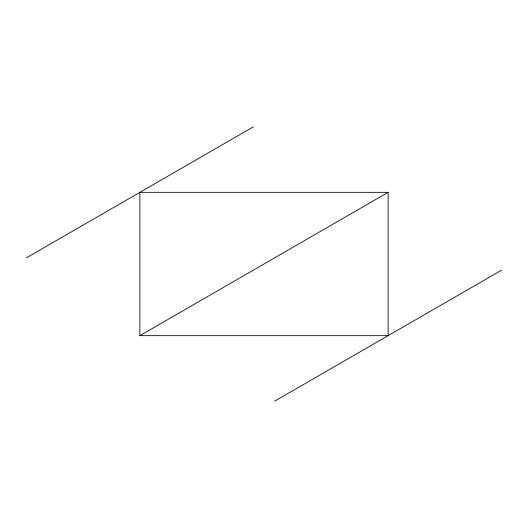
<?xml version="1.0" encoding="UTF-8"?>
<svg xmlns="http://www.w3.org/2000/svg" width="528" height="528" viewBox="0 0 528 528"><rect width="100%" height="100%" fill="white"/><g stroke="black" fill="none" stroke-linecap="round" stroke-linejoin="round"><path stroke-width="0.79" d="M26.4 257.855L253.361 126.826M139.88 335.663L388.12 192.337L388.12 335.663L139.88 335.663L139.88 192.337L388.12 192.337M274.639 401.174L501.6 270.145"/></g></svg>
